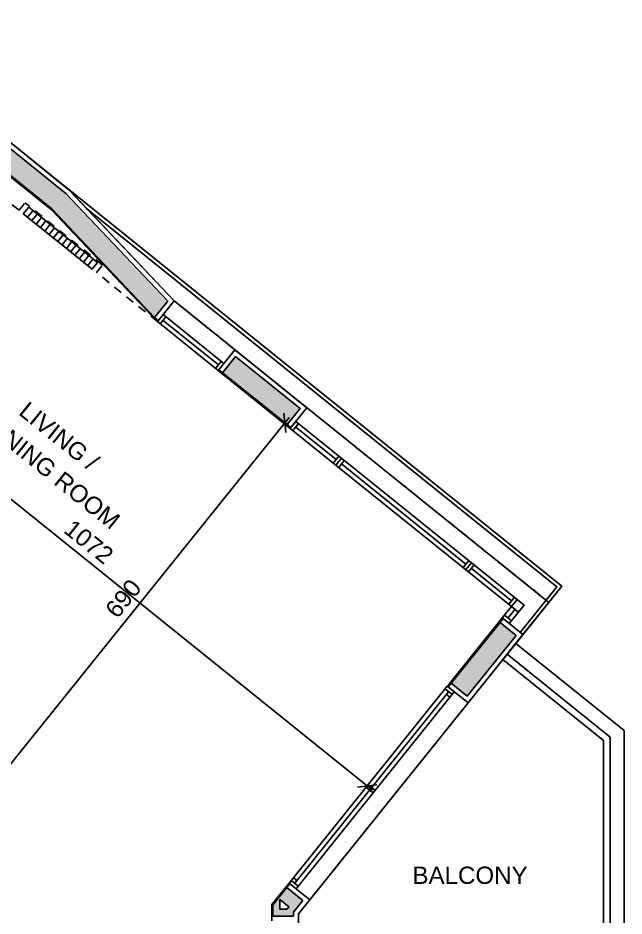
# Model space of a CAD drawing. Extents: x -1.7 to 43, y -165.8 to -101.1.
# Drawn here: x 33.12 to 41.91, y -129.47 to -116.46 of the extents above; entities that cross this region are included whole.
import ezdxf
from ezdxf.enums import TextEntityAlignment as Align

# ---------------------------------------------------------------- set-up
doc = ezdxf.new("R2010")
doc.units = 0
doc.header["$MEASUREMENT"] = 0
doc.header["$PDMODE"] = 35
doc.header["$PDSIZE"] = 0.3
doc.linetypes.add('HIDDEN2', pattern=[0.1875, 0.125, -0.0625])
doc.layers.get('0').update_dxf_attribs({"linetype": 'CONTINUOUS'})
doc.layers.get('DEFPOINTS').update_dxf_attribs({"linetype": 'CONTINUOUS'})
for name, color, linetype in [('04', 4, 'CONTINUOUS'), ('60%', 7, 'CONTINUOUS'), ('A-ALU', 9, 'CONTINUOUS'), ('A-AREAS', 6, 'CONTINUOUS'), ('A-BALUST', 1, 'CONTINUOUS'), ('A-NOMENCLATURE', 3, 'CONTINUOUS'), ('A-PLASTER', 8, 'CONTINUOUS'), ('A-PROJ1H', 9, 'HIDDEN2'), ('A-PROJECTION', 9, 'CONTINUOUS'), ('a-revetement', 1, 'CONTINUOUS'), ('A-WALL', 4, 'CONTINUOUS'), ('areaexe', 2, 'CONTINUOUS'), ('FURNITURE', 2, 'CONTINUOUS'), ('HATCH', 8, 'CONTINUOUS'), ('S-2ND-3RD-4-5-6TH$0$A-STR 2-3-4-5-6', 2, 'CONTINUOUS')]:
    doc.layers.add(name, color=color, linetype=linetype)
doc.styles.add('A100-STEXT', font='ARIAL.TTF', dxfattribs={"height": 0.25})
doc.dimstyles.new('A100-DIM', dxfattribs={"dimtxt": 0.25, "dimasz": 0.2, "dimexe": 0.1, "dimexo": 0.3, "dimgap": 0.1, "dimtad": 1, "dimlfac": 100, "dimrnd": 0.5, "dimdsep": 46, "dimtxsty": 'A100-STEXT', "dimblk1": 'OBLIQUE', "dimblk2": 'OBLIQUE', "dimsah": 1, "dimcen": -0.05, "dimdle": 0.1, "dimclrd": 15, "dimclre": 15, "dimclrt": 256, "dimadec": 0, "dimazin": 0, "dimtfac": 0.28, "dimtix": 1, "dimtmove": 2, "dimatfit": 3, "dimldrblk": 'OBLIQUE', "dimfxl": 0, "dimtolj": 1, "dimarcsym": 0})

# ---------------------------------------------------------------- blocks, each defined once
blk = doc.blocks.new('_OBLIQUE')
at = {"color": 0, "linetype": 'ByBlock'}
blk.add_line((-0.5, -0.5), (0.5, 0.5), dxfattribs=at)
blk = doc.blocks.new('*D214')
at = {"layer": '60%', "color": 15, "lineweight": -2}
for p, q in [((36.426, -121.869), (37.069, -122.386)), ((37.054, -122.245), (32.604, -127.778)), ((32.102, -127.245), (32.745, -127.762))]:
    blk.add_line(p, q, dxfattribs=at)
at = {"layer": 'DEFPOINTS', "color": 0}
for p in [(36.192, -121.681), (31.868, -127.057), (32.667, -127.7)]:
    blk.add_point(p, dxfattribs=at)
at = {"layer": '60%', "color": 15, "lineweight": -2, "xscale": 0.2, "yscale": 0.2, "zscale": 0.2}
for p, rotation in [((36.991, -122.323), 51.19370937514715), ((32.667, -127.7), 231.1937093751471)]:
    blk.add_blockref('_OBLIQUE', p, dxfattribs=dict(at, rotation=rotation))
at = {"layer": '60%', "insert": (34.652, -124.869), "char_height": 0.25, "attachment_point": 5, "rotation": 51.1937, "style": 'A100-STEXT'}
blk.add_mtext('\\A1;690', dxfattribs=at)
blk = doc.blocks.new('*D216')
at = {"layer": '60%', "color": 15, "lineweight": -2}
for p, q in [((30.15, -120.471), (29.769, -120.945)), ((29.754, -120.804), (38.263, -127.647)), ((38.504, -127.189), (38.123, -127.663))]:
    blk.add_line(p, q, dxfattribs=at)
at = {"layer": 'DEFPOINTS', "color": 0}
for p in [(30.338, -120.237), (38.692, -126.955), (38.186, -127.585)]:
    blk.add_point(p, dxfattribs=at)
at = {"layer": '60%', "color": 15, "lineweight": -2, "xscale": 0.2, "yscale": 0.2, "zscale": 0.2}
for p, rotation in [((29.832, -120.867), 141.1937093733186), ((38.186, -127.585), 321.1937093733185)]:
    blk.add_blockref('_OBLIQUE', p, dxfattribs=dict(at, rotation=rotation))
at = {"layer": '60%', "insert": (34.151, -124.048), "char_height": 0.25, "attachment_point": 5, "rotation": 321.1937, "style": 'A100-STEXT'}
blk.add_mtext('\\A1;1072', dxfattribs=at)

msp = doc.modelspace()

# ---------------------------------------------------------------- hatches: boundary and pattern name
at = {"layer": 'HATCH'}
for points in [[(33.60483, -119.23022), (35.09677, -120.80633), (35.28611, -120.5709), (33.805, -119.00622), (32.05534, -117.59915), (31.86734, -117.83293), (31.98423, -117.92693), (31.4552, -118.58476), (31.57132, -118.67814), (32.10035, -118.02032)], [(36.27869, -121.36318), (36.09068, -121.59696), (37.0258, -122.34899), (37.21381, -122.1152)], [(40.11074, -125.21485), (40.34451, -125.40287), (39.63635, -126.28344), (39.40253, -126.09541)]]:
    msp.add_hatch(color=256, dxfattribs=at).paths.add_polyline_path(points)
h = msp.add_hatch(color=256, dxfattribs=at)
h.paths.add_polyline_path([(37.02115, -129.05666), (36.81837, -129.30881), (36.81837, -129.47014), (37.11837, -129.47014), (37.11837, -129.41448), (37.25493, -129.24467)])
h.paths.add_polyline_path([(37.05167, -129.33785), (37.0257, -129.37014), (36.91837, -129.37014), (36.91837, -129.23065)], flags=16)

# ---------------------------------------------------------------- linework, layer by layer
at = {"layer": '04'}
for p, q in [((33.2017, -119.29326), (33.28003, -119.19585)), ((33.77877, -119.59693), (33.28003, -119.19585)), ((33.70043, -119.69434), (33.2017, -119.29326)), ((33.26404, -119.34339), (33.34238, -119.24598)), ((33.32638, -119.39353), (33.40472, -119.29612)), ((33.38872, -119.44366), (33.46706, -119.34625)), ((33.45106, -119.4938), (33.5294, -119.39639)), ((33.51341, -119.54393), (33.59174, -119.44652)), ((33.57575, -119.59407), (33.65408, -119.49666)), ((33.63809, -119.6442), (33.71643, -119.54679)), ((33.70043, -119.69434), (33.77877, -119.59693)), ((33.77877, -119.59693), (34.2775, -119.99801)), ((33.70043, -119.69434), (34.19916, -120.09542)), ((33.76277, -119.74447), (33.84111, -119.64706)), ((33.82511, -119.79461), (33.90345, -119.6972)), ((33.88746, -119.84474), (33.96579, -119.74734)), ((33.9498, -119.89488), (34.02813, -119.79747)), ((34.01214, -119.94501), (34.09047, -119.84761)), ((34.07448, -119.99515), (34.15282, -119.89774)), ((34.13682, -120.04528), (34.21516, -119.94788)), ((34.19916, -120.09542), (34.2775, -119.99801))]:
    msp.add_line(p, q, dxfattribs=at)
at = {"layer": 'A-ALU'}
for p, q in [((35.98922, -121.53499), (36.07069, -121.43368)), ((36.02655, -121.56501), (36.10802, -121.4637)), ((37.15224, -122.30346), (37.07095, -122.40454)), ((37.1912, -122.3348), (37.10992, -122.43588)), ((37.77566, -122.80482), (37.69437, -122.90589)), ((37.73333, -122.93723), (37.81462, -122.83615)), ((37.85358, -122.86749), (37.7723, -122.96856)), ((39.5763, -124.41935), (39.65759, -124.31827)), ((39.61527, -124.45068), (39.69655, -124.34961)), ((39.65423, -124.48202), (39.73552, -124.38094)), ((40.23868, -124.95203), (40.31997, -124.85096)), ((40.37895, -125.06484), (40.27765, -124.98337)), ((40.27555, -125.19342), (40.17424, -125.11195)), ((37.05333, -128.99271), (39.34701, -126.14058)), ((39.36633, -126.22028), (37.13532, -128.99448)), ((39.44832, -126.22205), (37.15463, -129.07418)), ((39.41698, -126.26102), (39.31568, -126.17955)), ((39.44832, -126.22205), (39.34701, -126.14058)), ((39.38565, -126.29998), (39.335, -126.25925)), ((37.35335, -129.23398), (39.64703, -126.38186)), ((38.27014, -127.68708), (38.16884, -127.60561)), ((38.30148, -127.64812), (38.20017, -127.56665)), ((37.18597, -129.03522), (37.08466, -128.95375)), ((37.16665, -128.95552), (37.116, -128.91478)), ((37.15463, -129.07418), (37.05333, -128.99271))]:
    msp.add_line(p, q, dxfattribs=at)
for points in [[(35.22744, -120.75554), (35.14598, -120.85685)], [(36.10802, -121.4637), (35.22744, -120.75554)], [(36.02655, -121.56501), (35.14598, -120.85685)], [(35.26804, -120.78819), (35.18657, -120.8895)], [(36.02996, -121.48433), (35.22731, -120.83884)], [(37.15224, -122.30346), (40.46024, -124.96376), (40.24421, -125.23238), (40.14291, -125.15091)], [(37.07095, -122.40454), (40.27765, -124.98337), (40.14291, -125.15091)], [(37.15056, -122.38534), (37.73501, -122.85536)], [(37.81294, -122.91802), (39.61695, -124.36881)], [(39.69487, -124.43148), (40.27933, -124.9015)], [(40.27765, -124.98337), (40.35893, -124.88229)], [(40.3283, -125.0241), (40.22489, -125.15268)]]:
    msp.add_lwpolyline(points, dxfattribs=at)
at = {"layer": 'A-AREAS'}
msp.add_line((33.85316, -118.93776), (30.76735, -116.45615), dxfattribs=at)
at = {"layer": 'A-BALUST'}
for p, q in [((41.70837, -126.87825), (40.21418, -125.67662)), ((41.60837, -126.92615), (40.15152, -125.75455)), ((41.70837, -130.54014), (41.70837, -126.87825)), ((41.60837, -130.54014), (41.60837, -126.92615))]:
    msp.add_line(p, q, dxfattribs=at)
for points in [[(33.86105, -118.9441), (41.00695, -124.69085), (40.44293, -125.39219)], [(34.11915, -119.21583), (40.93665, -124.69847), (40.40396, -125.36085)]]:
    msp.add_lwpolyline(points, dxfattribs=at)
at = {"layer": 'A-PLASTER'}
for p, q in [((32.11189, -118.03148), (33.60311, -119.23072)), ((33.60311, -119.23072), (35.1295, -120.84322)), ((35.1295, -120.84322), (35.14599, -120.85683)), ((35.14599, -120.85683), (35.15556, -120.84493)), ((37.05333, -128.99271), (36.80337, -129.30353)), ((36.80337, -129.30353), (36.80337, -129.54014))]:
    msp.add_line(p, q, dxfattribs=at)
for points in [[(36.03613, -121.55309), (36.02655, -121.56501), (37.07075, -122.4048), (37.08035, -122.39285)], [(40.1546, -125.16031), (40.14291, -125.15091), (40.10844, -125.19377), (40.10844, -125.19377), (39.38148, -126.09772), (39.38148, -126.09772), (39.34701, -126.14058), (39.3587, -126.14998)]]:
    msp.add_lwpolyline(points, dxfattribs=at)
at = {"layer": 'A-PROJ1H'}
for p, q in [((36.26801, -121.26476), (35.38743, -120.5566)), ((37.25768, -122.06066), (40.81894, -124.92463))]:
    msp.add_line(p, q, dxfattribs=at)
at = {"layer": 'A-PROJECTION'}
for p, q in [((40.81894, -124.92463), (41.00695, -124.69085)), ((40.44293, -125.39219), (40.81894, -124.92463)), ((41.90837, -126.78244), (40.33952, -125.52077)), ((41.90837, -130.54014), (41.90837, -126.78244))]:
    msp.add_line(p, q, dxfattribs=at)
msp.add_lwpolyline([(33.86105, -118.9441), (41.00695, -124.69085)], dxfattribs=at)
at = {"layer": 'a-revetement'}
for p, q in [((33.86475, -118.94708), (32.05314, -117.49018)), ((33.86475, -118.94708), (32.05314, -117.49018)), ((35.38784, -120.5561), (33.86475, -118.94708)), ((35.15556, -120.84493), (35.38784, -120.5561)), ((35.13969, -120.83217), (35.10525, -120.79579)), ((35.15556, -120.84493), (35.13969, -120.83217)), ((40.11073, -125.21486), (40.1546, -125.16031)), ((40.44293, -125.39219), (40.1546, -125.16031)), ((39.64703, -126.38186), (40.44293, -125.39219)), ((39.3587, -126.14998), (39.40257, -126.09544)), ((39.3587, -126.14998), (39.64703, -126.38186)), ((37.06502, -129.00211), (37.02115, -129.05666)), ((37.06502, -129.00211), (37.35335, -129.23398)), ((37.35335, -129.23398), (37.18837, -129.43913)), ((37.18837, -129.54014), (37.18837, -129.43913))]:
    msp.add_line(p, q, dxfattribs=at)
msp.add_lwpolyline([(36.09068, -121.59696), (36.03613, -121.55309), (36.26801, -121.26476), (37.31223, -122.10452), (37.08035, -122.39285), (37.0258, -122.34899)], dxfattribs=at)
at = {"layer": 'A-WALL'}
for p, q in [((37.02115, -129.05666), (36.81837, -129.30881)), ((37.02115, -129.05666), (37.25493, -129.24467)), ((36.81837, -129.47014), (36.81837, -129.30881)), ((37.25493, -129.24467), (37.11837, -129.41448)), ((37.11837, -129.47014), (36.81837, -129.47014)), ((37.11837, -129.41448), (37.11837, -129.47014))]:
    msp.add_line(p, q, dxfattribs=at)
for points in [[(31.99271, -117.91639), (31.87582, -117.82238), (32.06382, -117.5886), (33.81718, -118.99865)], [(33.81021, -118.99223), (35.29459, -120.56035), (35.10525, -120.79579), (33.61331, -119.21967), (32.10883, -118.00977)]]:
    msp.add_lwpolyline(points, dxfattribs=at)
msp.add_lwpolyline([(37.0257, -129.37014), (36.91837, -129.37014), (36.91837, -129.23065), (37.05167, -129.33785)], close=True, dxfattribs=at)
at = {"layer": 'areaexe'}
for p, q in [((33.86802, -118.95053), (30.76735, -116.45615)), ((35.38784, -120.5561), (33.86802, -118.95053)), ((40.81894, -124.92463), (35.38784, -120.5561)), ((37.18837, -129.43913), (40.81894, -124.92463)), ((37.18837, -130.54014), (37.18837, -129.43913))]:
    msp.add_line(p, q, dxfattribs=at)
at = {"layer": 'FURNITURE', "color": 252, "linetype": 'HIDDEN2'}
for p, q in [((33.13936, -119.24312), (31.9237, -118.26549)), ((33.13936, -119.24312), (33.22709, -119.13402)), ((34.34924, -120.03646), (33.22709, -119.13402)), ((34.19916, -120.09542), (34.07448, -119.99515)), ((34.2615, -120.14555), (34.34924, -120.03646)), ((35.14598, -120.85685), (34.2615, -120.14555))]:
    msp.add_line(p, q, dxfattribs=at)
at = {"layer": 'S-2ND-3RD-4-5-6TH$0$A-STR 2-3-4-5-6'}
for points in [[(36.27869, -121.36318), (36.09068, -121.59696), (37.0258, -122.34899), (37.21381, -122.1152)], [(40.34451, -125.40287), (39.63635, -126.28344), (39.40257, -126.09544), (40.11268, -125.21643)]]:
    msp.add_lwpolyline(points, close=True, dxfattribs=at)

# ---------------------------------------------------------------- texts
at = {"layer": 'A-NOMENCLATURE', "style": 'A100-STEXT'}
for s, p in [('LIVING /', (33.72194, -122.50972)), ('DINING ROOM', (33.61458, -123.0321))]:
    msp.add_text(s, height=0.25, rotation=321.19, dxfattribs=at).set_placement(p, align=Align.MIDDLE)
msp.add_text('BALCONY', height=0.25, dxfattribs=at).set_placement((39.67626, -128.87896), align=Align.MIDDLE)

# ---------------------------------------------------------------- dimensions: what is measured, and where the dimension line sits
at = {"layer": '60%'}
for p1, p2, distance, picture, middle in [((30.33836, -120.23681), (38.69212, -126.95492), -0.80832, '*D216', (34.15133, -124.04837)), ((36.19205, -121.68053), (31.86807, -127.05726), 1.02525, '*D214', (34.65161, -124.86875))]:
    dim = msp.add_aligned_dim(p1=p1, p2=p2, distance=distance, dimstyle='A100-DIM', dxfattribs=at)
    dim.commit()
    dim.dimension.update_dxf_attribs({"geometry": picture, "text_midpoint": middle})

doc.saveas('drawing.dxf')
